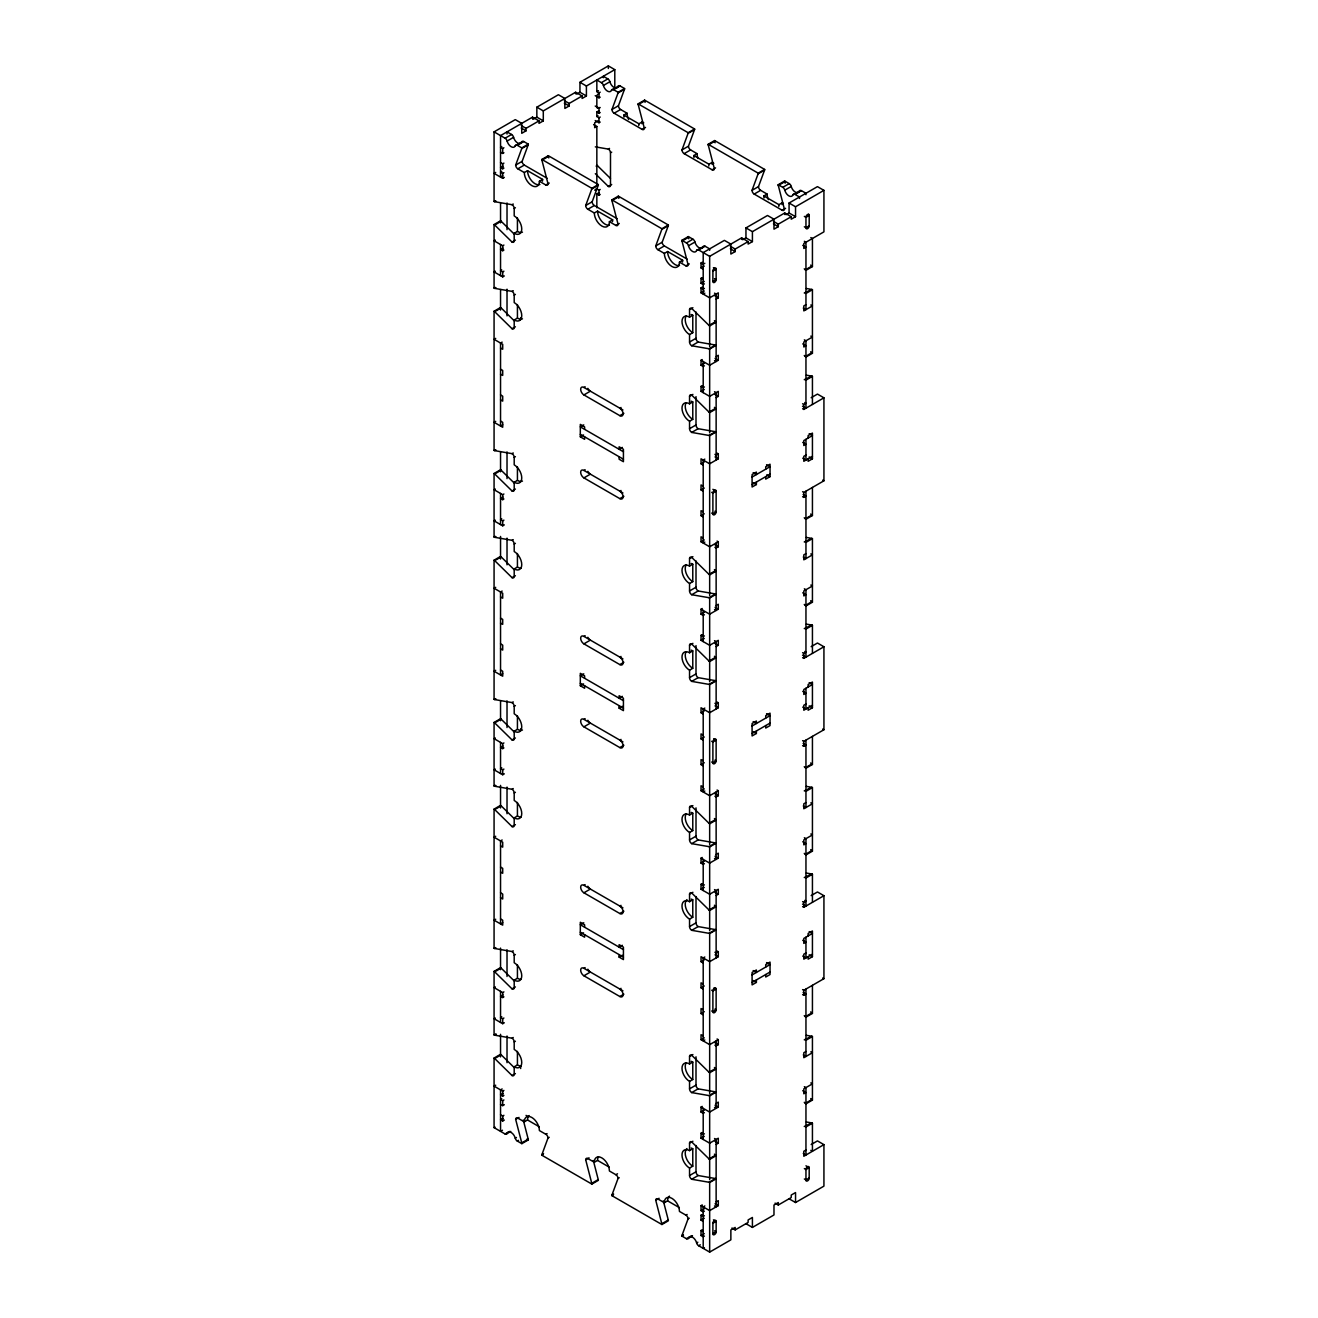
<?xml version="1.0" encoding="UTF-8"?>
<svg xmlns="http://www.w3.org/2000/svg" width="1318" height="1318" viewBox="0 0 1318 1318"><rect width="100%" height="100%" fill="white"/><g stroke="black" fill="none" stroke-linecap="round" stroke-linejoin="round"><path stroke-width="1.5" d="M524.3 172.543L527.529 170.681L542.621 179.396L539.391 181.258A10.676 6.162 60 0 1 531.846 185.624A10.676 6.162 60 0 1 524.3 172.543L517.826 168.819A3.048 1.763 60 0 1 515.668 165.079L521.747 148.555A3.048 1.763 60 0 0 521.829 147.896L528.304 144.156L523.757 141.537A3.048 1.763 60 0 0 521.714 142.014A6.096 3.526 60 0 1 517.661 142.987A6.096 3.526 60 0 1 513.592 137.319A3.048 1.763 60 0 0 511.565 134.485L507.018 131.866L507.018 134.041M515.668 165.079L522.142 161.34L528.205 144.815A3.048 1.763 60 0 0 528.304 144.156M645.523 127.451L642.146 129.395L614.122 113.216A3.048 1.763 60 0 1 611.964 109.493L618.043 92.952A3.048 1.763 60 0 0 618.126 92.293L624.6 88.57L620.053 85.934A3.048 1.763 60 0 0 618.01 86.428A6.096 3.526 60 0 1 613.957 87.4A6.096 3.526 60 0 1 609.888 81.732A3.048 1.763 60 0 0 607.845 78.899L603.314 76.279L603.314 77.729M611.964 109.493L618.439 105.753L624.501 89.229A3.048 1.763 60 0 0 624.6 88.57M594.319 212.989L597.565 211.111L612.656 219.826L609.41 221.688A10.676 6.162 60 0 1 601.865 226.053A10.676 6.162 60 0 1 594.319 212.989L587.861 209.249A3.048 1.763 60 0 1 585.703 205.509L591.766 188.985A3.048 1.763 60 0 0 591.864 188.326L598.323 184.586L548.321 155.722L541.846 159.445A3.048 1.763 60 0 0 541.929 160.219L548.008 183.746A3.048 1.763 60 0 1 545.85 184.998L539.391 181.258M585.703 205.509L592.161 201.786L598.24 185.245A3.048 1.763 60 0 0 598.323 184.586M715.542 167.88L712.181 169.824L684.157 153.646A3.048 1.763 60 0 1 681.999 149.922L688.062 133.382A3.048 1.763 60 0 0 688.161 132.723L694.619 128.999L644.617 100.119L638.143 103.858A3.048 1.763 60 0 0 638.225 104.616L644.304 128.159A3.048 1.763 60 0 1 642.146 129.395M681.999 149.922L688.457 146.183L694.537 129.658A3.048 1.763 60 0 0 694.619 128.999M664.354 253.418L667.583 251.54L682.675 260.256L679.445 262.117A10.676 6.162 60 0 1 671.9 266.483A10.676 6.162 60 0 1 664.354 253.418L657.88 249.679A3.048 1.763 60 0 1 655.738 245.939L661.801 229.414A3.048 1.763 60 0 0 661.9 228.755L668.358 225.016L618.34 196.151L611.881 199.875A3.048 1.763 60 0 0 611.964 200.649L618.043 224.175A3.048 1.763 60 0 1 615.885 225.427L609.41 221.688M655.738 245.939L662.196 242.215L668.275 225.691A3.048 1.763 60 0 0 668.358 225.016M785.577 208.326L782.217 210.27L754.176 194.076A3.048 1.763 60 0 1 752.034 190.352L758.097 173.828A3.048 1.763 60 0 0 758.196 173.169L764.654 169.429L714.636 140.548L708.178 144.288A3.048 1.763 60 0 0 708.26 145.046L714.34 168.589A3.048 1.763 60 0 1 712.181 169.824M752.034 190.352L758.493 186.612L764.572 170.088A3.048 1.763 60 0 0 764.654 169.429M593.314 1160.466L598.24 1179.594A3.048 1.763 60 0 1 598.323 1180.351L591.864 1184.091L541.846 1155.211A3.048 1.763 60 0 1 541.929 1154.552L548.008 1138.027L549.227 1137.319M663.333 1200.896L668.275 1220.023A3.048 1.763 60 0 1 668.358 1220.781L661.9 1224.521L611.881 1195.64A3.048 1.763 60 0 1 611.964 1194.981L618.043 1178.457L619.246 1177.748M731.935 1228.03L735.18 1229.908L735.18 1227.42L730.864 1229.908L730.864 1239.859L709.661 1252.1L698.655 1245.741A3.048 1.763 60 0 1 696.612 1242.907A6.096 3.526 60 0 0 692.543 1237.24A6.096 3.526 60 0 0 688.49 1238.212A3.048 1.763 60 0 1 686.447 1238.706L681.9 1236.07A3.048 1.763 60 0 1 681.999 1235.411L688.062 1218.886L689.281 1218.194M513.246 204.01L512.043 204.702L494.695 201.703A3.048 1.763 60 0 1 494.069 201.44L494.069 131.866L515.272 119.625L521.747 123.365L521.747 133.316L526.047 130.828L526.047 128.34L538.996 120.877L538.996 123.365L543.296 120.877L543.296 110.91L536.838 107.186L536.838 117.137L543.296 120.877M536.838 107.186L558.387 94.731L564.862 98.471L564.862 108.422L569.178 105.934L569.178 103.447L582.111 95.983L582.111 98.471L586.411 95.983L586.411 86.016L614.798 69.64L614.798 87.779M586.411 95.983L579.953 92.244L579.953 82.293L608.339 65.9L614.798 69.64M538.996 120.877L532.521 117.137L500.543 135.606L500.543 177.09L502.702 175.854M543.296 110.91L575.636 92.244L582.111 95.983M533.065 119.312L536.838 117.137M576.724 94.105L579.953 92.244M494.069 131.866L505.091 138.225L511.565 134.485M600.201 92.161L598.998 92.87L596.84 91.617L596.84 80.003L601.387 82.639L607.845 78.899M505.091 138.225A3.048 1.763 60 0 1 507.117 141.059L513.592 137.319M601.387 82.639A3.048 1.763 60 0 1 603.413 85.472L609.888 81.732M501.763 146.512L500.543 147.221L502.702 148.456L503.904 147.764M596.84 91.617L598.454 90.695M507.117 141.059A6.096 3.526 60 0 0 511.186 146.726A6.096 3.526 60 0 0 515.256 145.754L521.714 142.014M603.413 85.472A6.096 3.526 60 0 0 607.483 91.123A6.096 3.526 60 0 0 611.552 90.151L618.01 86.428M500.543 152.196L502.702 153.448L503.904 152.74M595.225 95.67L598.998 97.845L600.201 97.153M515.256 145.754A3.048 1.763 60 0 1 517.282 145.277L523.757 141.537M611.552 90.151A3.048 1.763 60 0 1 613.578 89.673L620.053 85.934M521.747 148.555L528.205 144.815M618.043 92.952L624.501 89.229M500.543 162.575L502.702 163.811L503.904 163.119M595.225 106.05L598.998 108.224L600.201 107.516M502.965 166.15L500.543 167.551L502.702 168.786L503.904 168.094M600.201 117.055L598.998 117.763L596.84 116.511L596.84 111.948L598.866 110.794M495.7 172.427L494.069 173.366L502.702 178.342L504.316 177.403M596.84 111.948L598.998 113.2L600.201 112.491M501.763 171.406L500.543 172.114L502.702 173.366L503.904 172.658M596.84 116.511L598.059 115.819M598.454 120.564L594.682 122.739L594.682 127.714L596.84 126.479L596.84 183.943M517.826 168.819L524.3 165.079L547.069 178.227M614.122 113.216L620.597 109.493L627.055 113.216A10.676 6.162 60 0 0 628.637 119.46M595.225 120.564L598.998 122.739L600.201 122.047M541.929 160.219L548.403 156.48A3.048 1.763 60 0 1 548.321 155.722M638.225 104.616L644.7 100.876A3.048 1.763 60 0 1 644.617 100.119M624.007 117.088A10.676 6.162 60 0 1 623.826 115.094L627.055 113.216M494.069 201.44L495.288 200.748M494.695 201.703L495.897 200.995M638.736 125.589A10.676 6.162 60 0 0 638.917 123.793L642.146 121.931L643.761 122.871M545.85 184.998L549.227 183.054M595.324 146.858L608.339 149.099L609.542 148.407M514.168 234.06L501.153 221.276A3.048 1.763 60 0 0 500.543 220.814L494.069 224.554A3.048 1.763 60 0 1 494.695 225.016L512.043 242.051A3.048 1.763 60 0 0 514.201 240.799L514.201 233.335A10.676 6.162 60 0 0 521.747 228.97A10.676 6.162 60 0 0 514.201 215.905L514.201 208.442L515.404 207.733M595.324 173.679L608.339 186.448A3.048 1.763 60 0 0 610.498 185.195L610.498 152.839L611.7 152.147M596.428 165.458L596.84 165.228A3.048 1.763 60 0 1 597.449 165.689L610.465 178.457M494.695 225.016L501.153 221.276M596.247 166.381L597.449 165.689M495.288 240.074L494.069 240.782L502.702 245.758L503.904 245.066M514.201 233.335L517.43 231.457A10.676 6.162 60 0 0 522.472 232.149M591.766 188.985L598.24 185.245M688.062 133.382L694.537 129.658M594.682 190.171L596.84 188.919M596.296 188.606L598.998 190.171L600.201 189.463M512.043 242.051L515.404 240.107M608.339 186.448L611.7 184.504M502.965 248.097L500.543 249.497L502.702 250.733L503.904 250.041M596.84 207.783L596.84 193.894L598.866 192.725M596.84 193.894L598.998 195.146L600.201 194.438M587.861 209.249L594.319 205.509L617.088 218.656M684.157 153.646L690.616 149.922L697.09 153.646A10.676 6.162 60 0 0 698.046 158.473M611.964 200.649L618.439 196.909A3.048 1.763 60 0 1 618.34 196.151M708.26 145.046L714.735 141.306A3.048 1.763 60 0 1 714.636 140.548M694.026 157.517A10.676 6.162 60 0 1 693.861 155.524L697.09 153.646M495.288 271.195L494.069 271.903L502.702 276.879L504.316 275.94M501.763 269.959L500.543 270.651L502.702 271.903L503.904 271.195M494.069 224.554L494.069 288.115L495.288 287.423M708.771 166.019A10.676 6.162 60 0 0 708.952 164.223L712.181 162.361L713.796 163.3M494.069 288.115A3.048 1.763 60 0 0 494.695 288.378L495.897 287.67M615.885 225.427L619.246 223.483M494.695 288.378L512.043 291.377L513.246 290.685M514.168 320.735L501.153 307.951A3.048 1.763 60 0 0 500.543 307.489L494.069 311.229A3.048 1.763 60 0 1 494.695 311.691L512.043 328.726A3.048 1.763 60 0 0 514.201 327.474L514.201 320.01A10.676 6.162 60 0 0 521.747 315.645A10.676 6.162 60 0 0 514.201 302.58L514.201 295.117L515.404 294.408M494.695 311.691L501.153 307.951M661.801 229.414L668.275 225.691M758.097 173.828L764.572 170.088M514.201 320.01L517.43 318.132A10.676 6.162 60 0 0 522.472 318.824M512.043 328.726L515.404 326.782M495.7 338.38L494.069 339.319L502.702 344.295L502.702 349.27L500.543 348.034M657.88 249.679L664.354 245.939L687.123 259.086M754.176 194.076L760.651 190.352L767.125 194.076A10.676 6.162 60 0 0 768.378 199.611M502.158 342.12L500.543 343.059L500.543 426.027L502.702 424.791M679.445 262.117L685.92 265.857A3.048 1.763 60 0 0 688.062 264.621L681.999 241.079A3.048 1.763 60 0 1 681.9 240.304L688.375 236.581L692.922 239.201A3.048 1.763 60 0 1 694.948 242.034A6.096 3.526 60 0 0 699.018 247.702A6.096 3.526 60 0 0 703.087 246.73A3.048 1.763 60 0 1 705.114 246.252L709.661 248.871L709.661 250.321M782.217 210.27A3.048 1.763 60 0 0 784.358 209.018L778.295 185.476A3.048 1.763 60 0 1 778.197 184.718L784.671 180.978L789.218 183.614A3.048 1.763 60 0 1 791.245 186.448A6.096 3.526 60 0 0 795.314 192.098A6.096 3.526 60 0 0 799.383 191.126A3.048 1.763 60 0 1 801.41 190.649L805.957 193.268L805.957 194.718M681.999 241.079L688.457 237.339A3.048 1.763 60 0 1 688.375 236.581M778.295 185.476L784.754 181.752A3.048 1.763 60 0 1 784.671 180.978M764.061 197.947A10.676 6.162 60 0 1 763.88 195.954L767.125 194.076M681.9 240.304L686.447 242.94L692.922 239.201M778.197 184.718L782.744 187.337L789.218 183.614M686.447 242.94A3.048 1.763 60 0 1 688.49 245.774L694.948 242.034M782.744 187.337A3.048 1.763 60 0 1 784.787 190.171L791.245 186.448M688.49 245.774A6.096 3.526 60 0 0 692.543 251.441A6.096 3.526 60 0 0 696.612 250.469L703.087 246.73M784.787 190.171A6.096 3.526 60 0 0 788.839 195.838A6.096 3.526 60 0 0 792.909 194.866L799.383 191.126M696.612 250.469A3.048 1.763 60 0 1 698.655 249.975L705.114 246.252M792.909 194.866A3.048 1.763 60 0 1 794.952 194.389L801.41 190.649M778.79 206.448A10.676 6.162 60 0 0 778.971 204.669L782.217 202.791L783.419 203.499M745.955 227.915L752.413 231.655L752.413 241.606L745.955 237.866L745.955 227.915L767.521 215.477L773.979 219.2L773.979 229.167L778.295 226.68L778.295 224.175L791.228 216.712L791.228 219.2L795.545 216.712L795.545 206.761L823.931 190.369L823.931 231.853L803.799 243.468L803.799 248.459L805.957 247.207L802.728 245.346M795.545 216.712L789.07 212.972L789.07 203.021L817.457 186.629L823.931 190.369M685.92 265.857L689.281 263.913M698.655 249.975L709.661 256.335L741.639 237.866L748.113 241.606L748.113 244.094L752.413 241.606M752.413 231.655L784.754 212.972L791.228 216.712M703.202 269.202L701.044 267.949L701.044 262.974L702.247 262.282M742.726 239.744L745.955 237.866M786.105 214.686L789.07 212.972M704.817 263.287L703.202 264.226L701.044 262.974M701.044 267.949L704.273 266.088M730.32 246.268L735.18 249.069L748.113 241.606M735.18 249.069L735.18 251.573L730.864 254.061L730.864 244.094L724.389 240.37L703.202 252.595L703.202 294.095L704.817 293.156M712.89 271.063L716.135 269.202L713.433 267.636M809.186 215.477L805.957 217.338L804.342 216.399M704.405 283.848L703.202 284.556L701.044 283.304L701.044 278.329L702.247 277.62M701.044 283.304L704.273 281.442M716.135 299.071L718.294 297.835L718.294 292.843L709.661 297.835L701.044 292.843L701.044 287.868L702.247 287.176M712.89 281.442L716.135 279.564L716.135 268.888A1.746 1.005 -60 0 0 715.756 268.098L715.526 268.015A2.669 1.532 -60 0 0 713.648 269.02L713.269 269.531A1.746 1.005 -60 0 0 712.89 270.767L712.89 281.442A2.29 1.318 -60 0 0 714.521 282.365A2.29 1.318 -60 0 0 716.135 279.564L714.521 278.642M808.461 214.274L808.824 214.373A1.746 1.005 -60 0 1 809.203 215.163L809.186 225.839L805.957 227.717L804.342 226.778M704.405 288.411L703.202 289.12L701.044 287.868M701.044 292.843L704.273 290.981M495.7 421.365L494.069 422.304L502.702 427.279L502.702 422.304L500.543 421.052M691.703 345.761L698.161 342.037L715.509 345.036A3.048 1.763 60 0 1 716.135 345.283L709.661 349.023A3.048 1.763 60 0 0 709.051 348.776L691.703 345.761A3.048 1.763 60 0 1 689.545 342.037L689.545 334.558A10.676 6.162 60 0 1 681.999 321.493A10.676 6.162 60 0 1 689.545 317.144L689.545 309.664L692.906 307.72M689.545 317.144L692.774 315.266L692.774 332.696L689.545 334.558M623.875 413.325L619.839 415.664L583.907 394.922A4.58 2.636 60 0 1 580.678 389.321A4.58 2.636 60 0 1 583.907 387.443L585.11 386.751M583.907 394.922L590.365 391.182A4.58 2.636 60 0 1 587.861 388.349M709.051 325.447L715.509 321.724A3.048 1.763 60 0 0 716.135 322.185L709.661 325.908A3.048 1.763 60 0 1 709.051 325.447L691.703 308.428A3.048 1.763 60 0 0 689.545 309.664M805.347 269.861L811.806 266.121A3.048 1.763 60 0 0 812.432 266.582L805.957 270.322A3.048 1.763 60 0 1 805.347 269.861L804.26 268.79M494.069 311.229L494.069 450.394L495.288 449.685M494.069 450.394A3.048 1.763 60 0 0 494.695 450.641L495.897 449.932M689.545 342.037L696.003 338.298L696.003 312.004M494.695 450.641L512.043 453.639L513.246 452.947M514.168 482.998L501.153 470.229A3.048 1.763 60 0 0 500.543 469.768L494.069 473.491A3.048 1.763 60 0 1 494.695 473.953L512.043 490.988A3.048 1.763 60 0 0 514.201 489.736L514.201 482.273A10.676 6.162 60 0 0 521.747 477.923A10.676 6.162 60 0 0 514.201 464.842L514.201 457.379L515.404 456.671M709.051 348.776L715.509 345.036M804.26 292.991L811.806 289.449A3.048 1.763 60 0 1 812.432 289.696L812.432 353.257L805.957 356.997A3.048 1.763 60 0 1 805.347 356.535L804.26 355.465M812.432 289.696L805.957 293.436A3.048 1.763 60 0 0 805.347 293.173M494.695 473.953L501.153 470.229M583.759 424.874L580.315 426.867L623.43 451.761M704.405 365.794L703.202 366.486L701.044 365.251L701.044 360.275L702.247 359.567M621.042 407.493L619.839 408.185A4.58 2.636 60 0 1 623.068 413.786A4.58 2.636 60 0 1 619.839 415.664M701.044 365.251L704.273 363.389M716.135 356.535L718.294 355.283L718.294 360.275L709.661 365.251L701.044 360.275M805.957 304.672L803.799 305.924L803.799 310.9L812.432 305.924L810.817 304.985M584.615 429.355L584.615 426.867L580.315 424.38L580.315 436.818L583.544 434.956M495.288 489.027L494.069 489.719L502.702 494.695L503.904 494.003M514.201 482.273L517.43 480.411A10.676 6.162 60 0 0 522.472 481.086M512.043 490.988L515.404 489.044M502.965 497.034L500.543 498.435L502.702 499.67L503.904 498.978M716.135 397.608L718.294 396.372L718.294 391.38L709.661 396.372L701.044 391.38L701.044 386.405L702.247 385.713M704.405 386.948L703.202 387.657L701.044 386.405M691.703 432.436L698.161 428.712L715.509 431.711A3.048 1.763 60 0 1 716.135 431.958L709.661 435.698A3.048 1.763 60 0 0 709.051 435.451L691.703 432.436A3.048 1.763 60 0 1 689.545 428.712L689.545 421.233A10.676 6.162 60 0 1 681.999 408.168A10.676 6.162 60 0 1 689.545 403.819L689.545 396.339L692.906 394.395M701.044 391.38L704.273 389.518M689.545 403.819L692.774 401.941L692.774 419.371L689.545 421.233M495.288 520.132L494.069 520.841L502.702 525.816L504.316 524.877M622.343 447.395L619.114 449.273L619.114 446.786L623.43 449.273L623.43 461.712L619.114 459.224L619.114 456.736M623.875 496.309L619.839 498.632L583.907 477.89A4.58 2.636 60 0 1 580.678 472.289A4.58 2.636 60 0 1 583.907 470.427L585.11 469.719M501.763 518.897L500.543 519.589L502.702 520.841L503.904 520.132M583.907 477.89L590.365 474.167A4.58 2.636 60 0 1 587.861 471.333M709.051 412.122L715.509 408.399A3.048 1.763 60 0 0 716.135 408.86L709.661 412.583A3.048 1.763 60 0 1 709.051 412.122L691.703 395.103A3.048 1.763 60 0 0 689.545 396.339M805.347 356.535L811.806 352.796A3.048 1.763 60 0 0 812.432 353.257M494.069 473.491L494.069 537.069L495.288 536.36M494.069 537.069A3.048 1.763 60 0 0 494.695 537.316L495.897 536.607M689.545 428.712L696.003 424.973L696.003 396.652M494.695 537.316L512.043 540.314L513.246 539.622M514.168 569.673L501.153 556.904A3.048 1.763 60 0 0 500.543 556.443L494.069 560.166A3.048 1.763 60 0 1 494.695 560.628L512.043 577.663A3.048 1.763 60 0 0 514.201 576.411L514.201 568.948A10.676 6.162 60 0 0 521.747 564.598A10.676 6.162 60 0 0 514.201 551.517L514.201 544.054L515.404 543.346M709.051 435.451L715.509 431.711M804.26 379.666L811.806 376.124A3.048 1.763 60 0 1 812.432 376.371L812.432 404.461M812.432 376.371L805.957 380.111A3.048 1.763 60 0 0 805.347 379.848M494.695 560.628L501.153 556.904M621.042 490.477L619.839 491.169A4.58 2.636 60 0 1 623.068 496.771A4.58 2.636 60 0 1 619.839 498.632M514.201 568.948L517.43 567.086A10.676 6.162 60 0 0 521.121 568.091M704.817 459.125L703.202 460.048L703.202 543.032L704.817 542.093M811.163 397.723L817.457 394.082L823.931 397.822L823.931 480.806L803.799 492.421L802.596 491.713M717.074 453.128L718.294 453.837L718.294 458.812L709.661 463.788L701.044 458.812L701.044 463.788L704.273 461.926M718.294 453.837L716.135 455.072L714.916 454.38M802.596 403.753L803.799 404.461L805.957 403.209L804.754 402.517M512.043 577.663L515.404 575.719M495.7 587.334L494.069 588.256L502.702 593.232L502.702 598.224L500.543 596.972M802.596 408.728L803.799 409.437L823.931 397.822M502.158 591.057L500.543 591.996L500.543 674.981L502.702 673.729M703.202 486.194L701.044 484.942L701.044 489.934L704.273 488.055M752.067 477.067L770.025 466.687L766.582 464.694M752.067 484.53L770.025 474.167M703.202 511.911L701.044 510.676L701.044 515.651L704.273 513.789M805.957 455.072L803.799 456.325L803.799 461.3L812.432 456.325M756.384 482.042L756.384 484.53L752.084 487.017L752.084 474.562L756.384 472.075L756.384 474.562L753.155 472.701M765.725 469.175L765.725 466.687L770.041 464.2L770.041 476.638L765.725 479.126L765.725 476.638M808.115 438.07L808.115 435.583L812.432 433.078L812.432 458.812L808.115 461.3L808.115 458.812M703.202 538.057L701.044 536.805L701.044 541.797L704.273 539.919M495.7 670.302L494.069 671.241L502.702 676.216L502.702 671.241L500.543 669.989M714.916 547.316L716.135 548.008L718.294 546.772L718.294 541.797L709.661 546.772L701.044 541.797M691.703 594.715L698.161 590.975L715.509 593.973A3.048 1.763 60 0 1 716.135 594.237L709.661 597.96A3.048 1.763 60 0 0 709.051 597.713L691.703 594.715A3.048 1.763 60 0 1 689.545 590.975L689.545 583.512A10.676 6.162 60 0 1 681.999 570.43A10.676 6.162 60 0 1 689.545 566.081L689.545 558.618L692.906 556.674M802.596 496.688L803.799 497.397L805.957 496.145L803.123 494.514M689.545 566.081L692.774 564.219L692.774 581.633L689.545 583.512M623.875 662.262L619.839 664.601L583.907 643.859A4.58 2.636 60 0 1 580.678 638.258A4.58 2.636 60 0 1 583.907 636.38L585.11 635.688M583.907 643.859L590.365 640.12A4.58 2.636 60 0 1 587.861 637.286M709.051 574.401L715.509 570.661A3.048 1.763 60 0 0 716.135 571.122L709.661 574.862A3.048 1.763 60 0 1 709.051 574.401L691.703 557.366A3.048 1.763 60 0 0 689.545 558.618M805.347 518.798L811.806 515.058A3.048 1.763 60 0 0 812.432 515.519L805.957 519.259A3.048 1.763 60 0 1 805.347 518.798L804.26 517.727M494.069 560.166L494.069 699.331L495.288 698.622M494.069 699.331A3.048 1.763 60 0 0 494.695 699.578L495.897 698.886M689.545 590.975L696.003 587.235L696.003 560.941M494.695 699.578L512.043 702.576L513.246 701.884M514.168 731.935L501.153 719.167A3.048 1.763 60 0 0 500.543 718.705L494.069 722.445A3.048 1.763 60 0 1 494.695 722.89L512.043 739.925A3.048 1.763 60 0 0 514.201 738.673L514.201 731.21A10.676 6.162 60 0 0 521.747 726.861A10.676 6.162 60 0 0 514.201 713.779L514.201 706.316L515.404 705.624M709.051 597.713L715.509 593.973M804.26 541.929L811.806 538.387A3.048 1.763 60 0 1 812.432 538.634L812.432 602.194L805.957 605.934A3.048 1.763 60 0 1 805.347 605.473L804.26 604.418M812.432 538.634L805.957 542.373A3.048 1.763 60 0 0 805.347 542.11M494.695 722.89L501.153 719.167M583.759 673.811L580.315 675.804L623.43 700.698M704.405 614.732L703.202 615.44L701.044 614.188L701.044 609.213L702.247 608.504M621.042 656.43L619.839 657.138A4.58 2.636 60 0 1 623.068 662.74A4.58 2.636 60 0 1 619.839 664.601M701.044 614.188L704.273 612.326M716.135 605.473L718.294 604.237L718.294 609.213L709.661 614.188L701.044 609.213M805.957 553.609L803.799 554.862L803.799 559.837L812.432 554.862L810.817 553.922M584.615 678.292L584.615 675.804L580.315 673.317L580.315 685.755L583.544 683.894M495.288 737.965L494.069 738.657L502.702 743.632L503.904 742.94M514.201 731.21L517.43 729.348A10.676 6.162 60 0 0 522.472 730.024M512.043 739.925L515.404 737.981M502.965 745.972L500.543 747.372L502.702 748.624L503.904 747.916M716.135 646.545L718.294 645.309L718.294 640.334L709.661 645.309L701.044 640.334L701.044 635.342L702.247 634.65M704.405 635.902L703.202 636.594L701.044 635.342M691.703 681.39L698.161 677.65L715.509 680.648A3.048 1.763 60 0 1 716.135 680.912L709.661 684.635A3.048 1.763 60 0 0 709.051 684.388L691.703 681.39A3.048 1.763 60 0 1 689.545 677.65L689.545 670.187A10.676 6.162 60 0 1 681.999 657.105A10.676 6.162 60 0 1 689.545 652.756L689.545 645.293L692.906 643.349M701.044 640.334L704.273 638.456M689.545 652.756L692.774 650.894L692.774 668.308L689.545 670.187M495.288 769.086L494.069 769.778L502.702 774.753L504.316 773.831M622.343 696.332L619.114 698.211L619.114 695.723L623.43 698.211L623.43 710.649L619.114 708.161L619.114 705.674M623.875 745.247L619.839 747.586L583.907 726.844A4.58 2.636 60 0 1 580.678 721.243A4.58 2.636 60 0 1 583.907 719.364L585.11 718.672M501.763 767.834L500.543 768.542L502.702 769.778L503.904 769.086M583.907 726.844L590.365 723.104A4.58 2.636 60 0 1 587.861 720.271M619.114 708.161L622.343 706.3M709.051 661.076L715.509 657.336A3.048 1.763 60 0 0 716.135 657.797L709.661 661.537A3.048 1.763 60 0 1 709.051 661.076L691.703 644.041A3.048 1.763 60 0 0 689.545 645.293M805.347 605.473L811.806 601.733A3.048 1.763 60 0 0 812.432 602.194M494.069 722.445L494.069 786.006L495.288 785.297M494.069 786.006A3.048 1.763 60 0 0 494.695 786.253L495.897 785.561M689.545 677.65L696.003 673.91L696.003 645.606M494.695 786.253L512.043 789.268L513.246 788.559M514.168 818.61L501.153 805.842A3.048 1.763 60 0 0 500.543 805.38L494.069 809.12A3.048 1.763 60 0 1 494.695 809.565L512.043 826.6A3.048 1.763 60 0 0 514.201 825.348L514.201 817.885A10.676 6.162 60 0 0 521.747 813.535A10.676 6.162 60 0 0 514.201 800.454L514.201 792.991L515.404 792.299M709.051 684.388L715.509 680.648M804.26 628.604L811.806 625.061A3.048 1.763 60 0 1 812.432 625.309L812.432 653.399M812.432 625.309L805.957 629.048A3.048 1.763 60 0 0 805.347 628.785M494.695 809.565L501.153 805.842M621.042 739.414L619.839 740.106A4.58 2.636 60 0 1 623.068 745.708A4.58 2.636 60 0 1 619.839 747.586M514.201 817.885L517.43 816.023A10.676 6.162 60 0 0 521.121 817.045M704.817 708.063L703.202 709.002L703.202 791.97L704.817 791.047M811.163 646.66L817.457 643.019L823.931 646.759L823.931 729.744L803.799 741.359L802.596 740.65M716.663 701.835L718.294 702.774L718.294 707.75L709.661 712.725L701.044 707.75L701.044 712.725L704.273 710.863M718.294 702.774L716.135 704.01L714.916 703.318M802.596 652.69L803.799 653.399L805.957 652.146L804.754 651.454M512.043 826.6L515.404 824.656M495.7 836.271L494.069 837.194L502.702 842.186L502.702 847.161L500.543 845.909M802.596 657.682L803.799 658.374L823.931 646.759M502.158 839.994L500.543 840.933L500.543 923.918L502.702 922.666M703.202 735.131L701.044 733.895L701.044 738.871L704.273 736.993M752.067 726.004L770.025 715.641L766.582 713.648M752.067 733.467L770.025 723.104M703.202 760.865L701.044 759.613L701.044 764.588L704.273 762.727M805.957 704.01L803.799 705.262L803.799 710.237L812.432 705.262M756.384 730.979L756.384 733.467L752.084 735.955L752.084 723.5L756.384 721.012L756.384 723.5L753.155 721.638M808.115 687.007L808.115 684.52L812.432 682.032L812.432 707.75L808.115 710.237L808.115 707.75M703.202 786.994L701.044 785.759L701.044 790.734L704.273 788.856M495.7 919.239L494.069 920.178L502.702 925.154L502.702 920.178L500.543 918.943M691.703 843.652L698.161 839.912L715.509 842.927A3.048 1.763 60 0 1 716.135 843.174L709.661 846.914A3.048 1.763 60 0 0 709.051 846.65L691.703 843.652A3.048 1.763 60 0 1 689.545 839.912L689.545 832.449A10.676 6.162 60 0 1 681.999 819.384A10.676 6.162 60 0 1 689.545 815.018L689.545 807.555L692.906 805.611M714.916 796.253L716.135 796.945L718.294 795.71L718.294 790.734L709.661 795.71L701.044 790.734M802.596 745.642L803.799 746.334L805.957 745.098L803.123 743.451M689.545 815.018L692.774 813.157L692.774 830.587L689.545 832.449M623.875 911.199L619.839 913.539L583.907 892.797A4.58 2.636 60 0 1 580.678 887.195A4.58 2.636 60 0 1 583.907 885.334L585.11 884.625M583.907 892.797L590.365 889.057A4.58 2.636 60 0 1 587.861 886.24M709.051 823.338L715.509 819.598A3.048 1.763 60 0 0 716.135 820.06L709.661 823.799A3.048 1.763 60 0 1 709.051 823.338L691.703 806.303A3.048 1.763 60 0 0 689.545 807.555M805.347 767.735L811.806 764.012A3.048 1.763 60 0 0 812.432 764.473L805.957 768.196A3.048 1.763 60 0 1 805.347 767.735L804.26 766.681M494.069 809.12L494.069 948.268L495.288 947.576M494.069 948.268A3.048 1.763 60 0 0 494.695 948.515L495.897 947.823M689.545 839.912L696.003 836.189L696.003 807.868M494.695 948.515L512.043 951.53L513.246 950.822M514.168 980.872L501.153 968.104A3.048 1.763 60 0 0 500.543 967.643L494.069 971.382A3.048 1.763 60 0 1 494.695 971.844L512.043 988.862A3.048 1.763 60 0 0 514.201 987.627L514.201 980.147A10.676 6.162 60 0 0 521.747 975.798A10.676 6.162 60 0 0 514.201 962.733L514.201 955.253L515.404 954.561M709.051 846.65L715.509 842.927M804.26 790.866L811.806 787.324A3.048 1.763 60 0 1 812.432 787.571L812.432 851.148L805.957 854.871A3.048 1.763 60 0 1 805.347 854.41L804.26 853.356M812.432 787.571L805.957 791.311A3.048 1.763 60 0 0 805.347 791.064M494.695 971.844L501.153 968.104M583.759 922.748L580.315 924.742L623.43 949.635M704.405 863.669L703.202 864.377L701.044 863.125L701.044 858.15L702.247 857.458M621.042 905.367L619.839 906.076A4.58 2.636 60 0 1 623.068 911.677A4.58 2.636 60 0 1 619.839 913.539M701.044 863.125L704.273 861.264M716.135 854.41L718.294 853.174L718.294 858.15L709.661 863.125L701.044 858.15M805.957 802.563L803.799 803.799L803.799 808.774L812.432 803.799L810.817 802.86M584.615 927.229L584.615 924.742L580.315 922.254L580.315 934.709L583.544 932.831M495.288 986.902L494.069 987.61L502.702 992.586L503.904 991.877M514.201 980.147L517.43 978.285A10.676 6.162 60 0 0 521.121 979.307M512.043 988.862L515.404 986.918M502.965 994.909L500.543 996.309L502.702 997.561L503.904 996.853M716.135 895.499L718.294 894.247L718.294 889.271L709.661 894.247L701.044 889.271L701.044 884.296L702.247 883.587M704.405 884.839L703.202 885.531L701.044 884.296M691.703 930.327L698.161 926.587L715.509 929.602A3.048 1.763 60 0 1 716.135 929.849L709.661 933.589A3.048 1.763 60 0 0 709.051 933.325L691.703 930.327A3.048 1.763 60 0 1 689.545 926.587L689.545 919.124A10.676 6.162 60 0 1 681.999 906.059A10.676 6.162 60 0 1 689.545 901.693L689.545 894.23L692.906 892.286M701.044 889.271L704.273 887.409M689.545 901.693L692.774 899.832L692.774 917.262L689.545 919.124M495.288 1018.023L494.069 1018.715L502.702 1023.691L504.316 1022.768M622.343 945.286L619.114 947.148L619.114 944.66L623.43 947.148L623.43 959.603L619.114 957.099L619.114 954.611M623.875 994.184L619.839 996.523L583.907 975.781A4.58 2.636 60 0 1 580.678 970.18A4.58 2.636 60 0 1 583.907 968.302L585.11 967.61M501.763 1016.771L500.543 1017.48L502.702 1018.715L503.904 1018.023M583.907 975.781L590.365 972.041A4.58 2.636 60 0 1 587.861 969.208M619.114 957.099L622.343 955.237M709.051 910.013L715.509 906.273A3.048 1.763 60 0 0 716.135 906.735L709.661 910.474A3.048 1.763 60 0 1 709.051 910.013L691.703 892.978A3.048 1.763 60 0 0 689.545 894.23M805.347 854.41L811.806 850.687A3.048 1.763 60 0 0 812.432 851.148M494.069 971.382L494.069 1034.943L495.7 1034.004M494.069 1034.943A3.048 1.763 60 0 0 494.695 1035.19L496.309 1034.268M689.545 926.587L696.003 922.864L696.003 896.57M494.695 1035.19L512.043 1038.205L513.246 1037.497M514.168 1067.547L501.153 1054.779A3.048 1.763 60 0 0 500.543 1054.318L494.069 1058.057A3.048 1.763 60 0 1 494.695 1058.519L512.043 1075.537A3.048 1.763 60 0 0 514.201 1074.302L514.201 1066.822A10.676 6.162 60 0 0 521.747 1062.473A10.676 6.162 60 0 0 514.201 1049.408L514.201 1041.928L515.404 1041.236M709.051 933.325L715.509 929.602M804.26 877.541L811.806 873.999A3.048 1.763 60 0 1 812.432 874.246L812.432 902.336M812.432 874.246L805.957 877.986A3.048 1.763 60 0 0 805.347 877.739M494.695 1058.519L501.153 1054.779M621.042 988.352L619.839 989.06A4.58 2.636 60 0 1 623.068 994.662A4.58 2.636 60 0 1 619.839 996.523M514.201 1066.822L517.43 1064.96A10.676 6.162 60 0 0 521.121 1065.982M704.817 957L703.202 957.939L703.202 1040.923L704.817 1039.984M811.163 895.597L817.457 891.973L823.931 895.696L823.931 978.681L803.799 990.296L802.596 989.604M717.074 951.019L718.294 951.711L718.294 956.687L709.661 961.662L701.044 956.687L701.044 961.662L704.273 959.801M718.294 951.711L716.135 952.963L714.916 952.255M802.596 901.644L803.799 902.336L805.957 901.1L804.754 900.392M512.043 1075.537L515.404 1073.593M495.7 1085.208L494.069 1086.147L502.702 1091.123L503.904 1090.414M802.596 906.619L803.799 907.311L823.931 895.696M502.158 1088.948L500.543 1089.871L500.543 1131.371L502.488 1130.251M502.965 1093.446L500.543 1094.846L502.702 1096.098L503.904 1095.406M501.763 1098.718L500.543 1099.426L502.702 1100.662L503.904 1099.97M703.202 984.068L701.044 982.833L701.044 987.808L704.273 985.946M500.543 1104.402L502.702 1105.637L504.316 1104.715M500.543 1114.764L502.702 1116.016L503.904 1115.308M502.965 1118.356L500.543 1119.756L502.702 1120.992L504.316 1120.053M752.067 974.941L770.025 964.578L766.582 962.585M494.069 1058.057L494.069 1127.631L495.024 1127.088M752.067 982.421L770.025 972.041M523.279 1120.036L528.205 1139.164A3.048 1.763 60 0 1 528.304 1139.922L521.829 1143.662A3.048 1.763 60 0 0 521.747 1142.887L515.668 1119.361L519.045 1117.417M703.202 1009.802L701.044 1008.55L701.044 1013.526L704.273 1011.664M805.957 952.963L803.799 954.199L803.799 959.175L812.432 954.199M756.384 979.917L756.384 982.404L752.084 984.892L752.084 972.453L756.384 969.966L756.384 972.453L753.155 970.575M515.668 1119.361A3.048 1.763 60 0 1 517.826 1118.109L524.3 1121.849L527.529 1119.97A10.676 6.162 60 0 1 529.095 1115.555M494.069 1127.631L505.091 1133.991L509.539 1131.421M808.115 935.945L808.115 933.457L812.432 930.969L812.432 956.687L808.115 959.175L808.115 956.687M505.091 1133.991A3.048 1.763 60 0 0 507.117 1133.496L510.758 1131.404M507.117 1133.496A6.096 3.526 60 0 1 511.186 1132.524A6.096 3.526 60 0 1 515.256 1138.192L516.458 1137.5M515.256 1138.192A3.048 1.763 60 0 0 517.282 1141.026L518.501 1140.334M521.747 1142.887L528.205 1139.164M703.202 1035.932L701.044 1034.696L701.044 1039.671L704.273 1037.81M524.3 1121.849A10.676 6.162 60 0 1 531.846 1117.483A10.676 6.162 60 0 1 539.391 1130.564L545.85 1134.287L547.069 1133.595M691.703 1092.589L698.161 1088.849L715.509 1091.864A3.048 1.763 60 0 1 716.135 1092.111L709.661 1095.851A3.048 1.763 60 0 0 709.051 1095.587L691.703 1092.589A3.048 1.763 60 0 1 689.545 1088.849L689.545 1081.386A10.676 6.162 60 0 1 681.999 1068.321A10.676 6.162 60 0 1 689.545 1063.955L689.545 1056.492L692.906 1054.548M714.916 1045.19L716.135 1045.899L718.294 1044.647L718.294 1039.671L709.661 1044.647L701.044 1039.671M802.596 994.579L803.799 995.271L805.957 994.036L803.123 992.405M689.545 1063.955L692.774 1062.094L692.774 1079.524L689.545 1081.386M541.929 1154.552L543.56 1153.612M541.846 1155.211L543.065 1154.519M709.051 1072.275L715.509 1068.536A3.048 1.763 60 0 0 716.135 1068.997L709.661 1072.737A3.048 1.763 60 0 1 709.051 1072.275L691.703 1055.257A3.048 1.763 60 0 0 689.545 1056.492M805.347 1016.689L811.806 1012.949A3.048 1.763 60 0 0 812.432 1013.41L805.957 1017.134A3.048 1.763 60 0 1 805.347 1016.689L804.26 1015.618M689.545 1088.849L696.003 1085.126L696.003 1056.805M591.864 1184.091A3.048 1.763 60 0 0 591.766 1183.317L585.703 1159.791L589.064 1157.847M709.051 1095.587L715.509 1091.864M804.26 1039.803L811.806 1036.261A3.048 1.763 60 0 1 812.432 1036.525L812.432 1100.085L805.957 1103.809A3.048 1.763 60 0 1 805.347 1103.364L804.26 1102.293M585.703 1159.791A3.048 1.763 60 0 1 587.861 1158.538L594.319 1162.278L597.565 1160.4A10.676 6.162 60 0 1 598.52 1156.693M812.432 1036.525L805.957 1040.248A3.048 1.763 60 0 0 805.347 1040.001M704.405 1112.623L703.202 1113.315L701.044 1112.079L701.044 1107.087L702.247 1106.395M701.044 1112.079L704.273 1110.201M716.135 1103.364L718.294 1102.112L718.294 1107.087L709.661 1112.079L701.044 1107.087M805.957 1051.5L803.799 1052.736L803.799 1057.711L812.432 1052.736L810.817 1051.813M591.766 1183.317L598.24 1179.594M594.319 1162.278A10.676 6.162 60 0 1 601.865 1157.912A10.676 6.162 60 0 1 609.41 1170.994L615.885 1174.717L617.499 1173.794M716.135 1144.436L718.294 1143.184L718.294 1138.208L709.661 1143.184L701.044 1138.208L701.044 1133.233L702.247 1132.524M704.405 1133.777L703.202 1134.468L701.044 1133.233M691.703 1179.264L698.161 1175.524L715.509 1178.539A3.048 1.763 60 0 1 716.135 1178.786L709.661 1182.526A3.048 1.763 60 0 0 709.051 1182.262L691.703 1179.264A3.048 1.763 60 0 1 689.545 1175.524L689.545 1168.061A10.676 6.162 60 0 1 681.999 1154.996A10.676 6.162 60 0 1 689.545 1150.63L689.545 1143.167L692.906 1141.223M701.044 1138.208L704.273 1136.347M611.964 1194.981L613.578 1194.042M689.545 1150.63L692.774 1148.769L692.774 1166.199L689.545 1168.061M611.881 1195.64L613.496 1194.718M709.051 1158.95L715.509 1155.211A3.048 1.763 60 0 0 716.135 1155.672L709.661 1159.412A3.048 1.763 60 0 1 709.051 1158.95L691.703 1141.932A3.048 1.763 60 0 0 689.545 1143.167M805.347 1103.364L811.806 1099.624A3.048 1.763 60 0 0 812.432 1100.085M689.545 1175.524L696.003 1171.801L696.003 1145.507M661.9 1224.521A3.048 1.763 60 0 0 661.801 1223.763L655.738 1200.22L659.099 1198.276M655.738 1200.22A3.048 1.763 60 0 1 657.88 1198.968L664.354 1202.708L667.583 1200.846A10.676 6.162 60 0 1 669.511 1196.134M709.051 1182.262L715.509 1178.539M804.26 1126.495L811.806 1122.936A3.048 1.763 60 0 1 812.432 1123.2L812.432 1151.273L810.817 1150.35M812.432 1123.2L805.957 1126.923A3.048 1.763 60 0 0 805.347 1126.676M661.801 1223.763L668.275 1220.023M704.405 1211.16L703.202 1211.852L701.044 1210.616L701.044 1205.624L702.247 1204.932M664.354 1202.708A10.676 6.162 60 0 1 671.9 1198.342A10.676 6.162 60 0 1 679.445 1211.423L685.92 1215.147L687.123 1214.455M704.817 1205.937L703.202 1206.876L703.202 1248.36L704.405 1247.668M811.163 1144.535L817.457 1140.91L823.931 1144.634L823.931 1186.134L795.545 1202.527L789.07 1198.787M701.044 1210.616L704.273 1208.738M716.135 1201.901L718.294 1200.649L718.294 1205.624L709.661 1210.616L701.044 1205.624M805.957 1150.037L803.799 1151.273L803.799 1156.265L823.931 1144.634M703.202 1221.391L701.044 1220.155L701.044 1215.18L702.247 1214.471M704.405 1215.723L703.202 1216.415L701.044 1215.18M701.044 1220.155L704.273 1218.293M681.999 1235.411L683.202 1234.719M681.9 1236.07L683.531 1235.147M686.447 1238.706L691.703 1235.658M712.89 1223.269L716.135 1221.391A2.29 1.318 -60 0 0 714.521 1220.468A2.29 1.318 -60 0 0 712.89 1223.269L712.89 1233.945A1.746 1.005 -60 0 0 713.269 1234.735L713.631 1234.834A2.669 1.532 -60 0 0 715.526 1233.648L715.756 1233.302A1.746 1.005 -60 0 0 716.135 1232.066L716.135 1221.391L713.433 1219.842M704.405 1236.053L703.202 1236.745L701.044 1235.51L701.044 1230.518L702.247 1229.826M688.49 1238.212L692.527 1235.872M701.044 1235.51L704.273 1233.632M696.612 1242.907L697.832 1242.215M712.89 1233.632L716.135 1231.77L714.521 1230.831M809.186 1178.045L805.957 1179.907L804.342 1178.967M698.655 1245.741L700.27 1244.802M735.18 1229.908L748.113 1222.429L748.113 1219.941L752.413 1217.453L752.413 1227.42L745.955 1223.681M775.066 1203.136L778.295 1205.014L791.228 1197.535L791.228 1195.047L795.545 1192.559L795.545 1202.527M752.413 1227.42L773.979 1214.965L773.979 1205.014L778.295 1202.527L778.295 1205.014M806.385 288.51L811.806 289.449M806.385 375.185L811.806 376.124M806.385 537.447L811.806 538.387M806.385 624.122L811.806 625.061M806.385 786.385L811.806 787.324M806.385 873.06L811.806 873.999M806.385 1035.322L811.806 1036.261M806.385 1121.997L811.806 1122.936M613.578 89.673L618.126 92.293M638.143 103.858L688.161 132.723M708.178 144.288L758.196 173.169M794.952 194.389L799.499 197.008L799.499 198.458M579.953 82.293L586.411 86.016M789.07 203.021L795.545 206.761M623.826 115.094L638.917 123.793M693.861 155.524L708.952 164.223M763.88 195.954L778.971 204.669M810.817 237.569L812.432 238.492L812.432 266.582M564.318 100.646L569.178 103.447M773.435 221.375L778.295 224.175M804.342 241.293L805.957 242.232L805.957 309.648L803.272 308.099M564.318 103.133L569.178 105.934M773.435 223.879L778.295 226.68M593.611 124.6L596.84 126.479M521.203 125.54L526.047 128.34M521.203 128.027L526.047 130.828M730.32 248.773L735.18 251.573M517.282 145.277L521.829 147.896M541.846 159.445L591.864 188.326M611.881 199.875L661.9 228.755M810.817 336.106L812.432 337.029L803.799 342.021L803.799 346.996L805.957 345.744L802.728 343.883M701.044 278.329L703.202 279.564M804.342 339.83L805.957 340.769L805.957 408.185L802.514 406.208M714.521 293.156L716.135 294.095L716.135 361.511L714.521 360.588M715.048 295.957L718.294 297.835M715.048 358.397L718.294 360.275M809.186 433.704L812.432 435.583L803.799 440.558L803.799 445.533L805.957 444.281L802.728 442.42M714.521 391.693L716.135 392.632L716.135 460.048M715.048 394.494L718.294 396.372M809.186 456.951L812.432 458.812M802.728 458.186L805.957 460.048L805.957 439.306M822.712 480.098L823.931 480.806M766.812 474.777L770.041 476.638M715.048 456.934L718.294 458.812M753.155 482.652L756.384 484.53M583.907 387.443L622.936 409.98M701.044 463.788L703.202 465.04M712.89 489.308L716.135 491.169L716.135 511.911A2.29 1.318 -60 0 1 714.521 514.712A2.29 1.318 -60 0 1 712.89 513.789L711.687 513.081M500.543 369.188L502.702 370.44L502.702 375.416L500.543 374.164M711.687 492.339L712.89 493.031L716.135 491.169A2.29 1.318 -60 0 0 714.521 490.23A2.29 1.318 -60 0 0 712.89 493.031L712.89 513.789L716.135 511.911L714.916 511.219M701.044 489.934L703.202 491.169M803.272 557.036L805.957 558.601L805.957 491.169M580.315 434.33L623.43 459.224M580.315 436.818L584.615 439.306L584.615 436.818M500.543 394.922L502.702 396.158L502.702 401.133L500.543 399.898M701.044 515.651L703.202 516.903M810.817 585.044L812.432 585.983L803.799 590.958L803.799 595.934L805.957 594.682L802.728 592.82M804.342 588.784L805.957 589.706L805.957 657.138L802.514 655.145M717.074 541.088L718.294 541.797M715.048 544.894L718.294 546.772M583.907 470.427L622.936 492.965M715.048 607.351L718.294 609.213M714.521 609.526L716.135 610.448L716.135 543.032M809.186 682.642L812.432 684.52L803.799 689.495L803.799 694.471L805.957 693.235L802.728 691.357M714.521 640.647L716.135 641.569L716.135 709.002M715.048 643.448L718.294 645.309M809.186 705.888L812.432 707.75M802.728 707.123L805.957 709.002L805.957 688.243M822.712 729.035L823.931 729.744M715.048 705.888L718.294 707.75M753.155 731.605L756.384 733.467M583.907 636.38L622.936 658.918M701.044 712.725L703.202 713.977M713.713 738.706L716.135 740.106L716.135 760.865A2.29 1.318 -60 0 1 714.521 763.666A2.29 1.318 -60 0 1 712.89 762.727L711.687 762.018M500.543 618.126L502.702 619.378L502.702 624.353L500.543 623.117M711.687 741.276L712.89 741.985L716.135 740.106A2.29 1.318 -60 0 0 714.521 739.184A2.29 1.318 -60 0 0 712.89 741.985L712.89 762.727L716.135 760.865L714.916 760.156M701.044 738.871L703.202 740.106M803.272 805.973L805.957 807.539L805.957 740.106M580.315 683.268L623.43 708.161M580.315 685.755L584.615 688.243L584.615 685.755M500.543 643.859L502.702 645.095L502.702 650.087L500.543 648.835M701.044 764.588L703.202 765.84M810.817 833.981L812.432 834.92L803.799 839.895L803.799 844.871L805.957 843.635L802.728 841.757M804.342 837.721L805.957 838.66L805.957 906.076L802.514 904.082M717.074 790.026L718.294 790.734M715.048 793.848L718.294 795.71M583.907 719.364L622.936 741.902M715.048 856.288L718.294 858.15M714.521 858.463L716.135 859.402L716.135 791.97M809.186 931.595L812.432 933.457L803.799 938.432L803.799 943.408L805.957 942.172L802.728 940.311M714.521 889.584L716.135 890.507L716.135 957.939M715.048 892.385L718.294 894.247M809.186 954.825L812.432 956.687M802.728 956.061L805.957 957.939L805.957 937.197M822.712 977.989L823.931 978.681M715.048 954.825L718.294 956.687M753.155 980.543L756.384 982.404M583.907 885.334L622.936 907.855M701.044 961.662L703.202 962.914M714.109 987.89L716.135 989.06L716.135 1009.802A2.29 1.318 -60 0 1 714.521 1012.603A2.29 1.318 -60 0 1 712.89 1011.664L711.687 1010.972M500.543 867.079L502.702 868.315L502.702 873.29L500.543 872.055M711.687 990.213L712.89 990.922L716.135 989.06A2.29 1.318 -60 0 0 714.521 988.121A2.29 1.318 -60 0 0 712.89 990.922L712.89 1011.664L716.135 1009.802L714.916 1009.094M701.044 987.808L703.202 989.06M803.272 1054.927L805.957 1056.476L805.957 989.06M580.315 932.205L623.43 957.099M580.315 934.709L584.615 937.197L584.615 934.709M500.543 892.797L502.702 894.049L502.702 899.024L500.543 897.772M701.044 1013.526L703.202 1014.778M810.817 1082.918L812.432 1083.857L803.799 1088.833L803.799 1093.808L805.957 1092.573L802.728 1090.711M804.342 1086.658L805.957 1087.597L805.957 1155.013L803.272 1153.464M717.074 1038.963L718.294 1039.671M715.048 1042.785L718.294 1044.647M583.907 968.302L622.936 990.839M715.048 1105.225L718.294 1107.087M714.521 1107.4L716.135 1108.339L716.135 1040.923M805.957 1165.804L809.186 1167.666L809.186 1178.341A1.746 1.005 -60 0 1 808.824 1179.561L808.593 1179.923A2.669 1.532 -60 0 1 806.567 1181.093L806.336 1181.01A1.746 1.005 -60 0 1 805.957 1180.22L805.957 1169.527A2.29 1.318 -60 0 1 807.572 1166.743A2.29 1.318 -60 0 1 809.186 1167.666L805.957 1169.527L804.342 1168.605M714.521 1138.521L716.135 1139.46L716.135 1206.876L714.521 1205.937M715.048 1141.322L718.294 1143.184M715.048 1203.762L718.294 1205.624M526.047 1115.39L527.793 1116.395M527.529 1119.97L539.26 1126.758M597.565 1160.4L609.295 1167.188M667.583 1200.846L679.33 1207.618M701.044 1230.518L703.202 1231.77M526.887 1139.098L528.304 1139.922M517.282 1141.026L521.829 1143.662M810.718 265.066L811.806 266.121M810.718 351.741L811.806 352.796M714.422 320.653L715.509 321.724M714.422 407.328L715.509 408.399M810.718 514.004L811.806 515.058M810.718 600.678L811.806 601.733M714.422 569.59L715.509 570.661M714.422 656.265L715.509 657.336M810.718 762.941L811.806 764.012M810.718 849.616L811.806 850.687M714.422 818.544L715.509 819.598M714.422 905.219L715.509 906.273M810.718 1011.878L811.806 1012.949M810.718 1098.553L811.806 1099.624M714.422 1067.481L715.509 1068.536M714.422 1154.156L715.509 1155.211M784.754 181.752L785.133 183.218M714.735 141.306L715.114 142.789M688.457 237.339L688.836 238.805M644.7 100.876L645.079 102.359M618.439 196.909L618.817 198.375M548.403 156.48L548.782 157.946M812.432 487.446L812.432 515.519M812.432 736.383L812.432 764.473M812.432 985.32L812.432 1013.41M803.799 404.461L803.799 409.437M803.799 492.421L803.799 497.397M803.799 653.399L803.799 658.374M803.799 741.359L803.799 746.334M803.799 902.336L803.799 907.311M803.799 990.296L803.799 995.271M784.754 212.972L784.754 214.537M765.725 718.112L765.725 715.625L770.041 713.137L770.041 725.575L765.725 728.063L765.725 725.575M765.725 967.05L765.725 964.562L770.041 962.074L770.041 974.529L765.725 977.017L765.725 974.529M741.639 237.866L741.639 239.431M709.661 256.335L709.661 346.65M709.661 349.023L709.661 432.864M709.661 435.698L709.661 595.588M709.661 597.96L709.661 681.818M709.661 684.635L709.661 844.525M709.661 846.914L709.661 930.755M709.661 933.589L709.661 1093.462M709.661 1095.851L709.661 1179.692M709.661 1182.526L709.661 1252.1M703.202 361.511L703.202 392.632M703.202 610.448L703.202 641.569M703.202 859.402L703.202 890.507M703.202 1108.339L703.202 1139.46M608.339 65.9L608.339 68.487M598.998 92.87L598.998 97.845M598.998 108.224L598.998 113.2M598.998 117.763L598.998 122.739M598.998 190.171L598.998 195.146M575.636 92.244L575.636 93.809M532.521 117.137L532.521 118.702M520.659 317.671L520.659 319.697M520.659 728.887L520.659 730.897M520.659 1066.526L520.659 1068.536M517.43 217.915L517.43 231.457M517.43 304.59L517.43 318.132M517.43 466.852L517.43 480.411M517.43 553.527L517.43 567.086M517.43 715.789L517.43 729.348M517.43 802.464L517.43 816.023M517.43 964.727L517.43 978.285M517.43 1051.402L517.43 1064.96M507.018 202.972L507.018 229.645M507.018 289.186L507.018 315.875M507.018 451.909L507.018 478.582M507.018 538.123L507.018 564.812M507.018 700.846L507.018 727.52M507.018 787.077L507.018 813.75M507.018 949.784L507.018 976.473M507.018 1036.014L507.018 1062.687M502.702 148.456L502.702 153.448M502.702 163.811L502.702 168.786M502.702 173.366L502.702 178.342M502.702 245.758L502.702 250.733M502.702 271.903L502.702 276.879M502.702 494.695L502.702 499.67M502.702 520.841L502.702 525.816M502.702 743.632L502.702 748.624M502.702 769.778L502.702 774.753M502.702 992.586L502.702 997.561M502.702 1018.715L502.702 1023.691M502.702 1091.123L502.702 1096.098M502.702 1100.662L502.702 1105.637M502.702 1116.016L502.702 1120.992M500.543 203.334L500.543 222.857M500.543 244.522L500.543 275.627M500.543 289.565L500.543 310.076M500.543 452.272L500.543 471.795M500.543 493.459L500.543 524.58M500.543 536.442L500.543 559.03M500.543 701.209L500.543 720.732M500.543 742.396L500.543 773.518M500.543 785.396L500.543 807.967M500.543 948.103L500.543 969.669M500.543 991.334L500.543 1022.455M500.543 1034.333L500.543 1056.904M690.616 149.922A3.048 1.763 60 0 1 688.457 146.183M642.146 121.931A10.676 6.162 60 0 1 641.965 123.727M620.597 109.493A3.048 1.763 60 0 1 618.439 105.753M599.047 107.433A2.29 1.318 -60 0 1 596.84 106.972L596.84 96.296A1.746 1.005 -60 0 1 597.219 95.077L597.581 94.55A2.669 1.532 -60 0 1 599.047 93.578M809.186 225.839A2.29 1.318 -60 0 1 807.572 228.64A2.29 1.318 -60 0 1 805.957 227.717L805.957 217.025A1.746 1.005 -60 0 1 806.336 215.806L806.567 215.444A2.669 1.532 -60 0 1 808.445 214.29M782.217 202.791A10.676 6.162 60 0 1 782.035 204.587M760.651 190.352A3.048 1.763 60 0 1 758.493 186.612M712.181 162.361A10.676 6.162 60 0 1 712 164.157M608.339 149.099A3.048 1.763 60 0 1 610.498 152.839M545.85 1134.287A3.048 1.763 60 0 1 548.008 1138.027M685.92 1215.147A3.048 1.763 60 0 1 688.062 1218.886M615.885 1174.717A3.048 1.763 60 0 1 618.043 1178.457M698.161 1175.524A3.048 1.763 60 0 1 696.003 1171.801M698.161 1088.849A3.048 1.763 60 0 1 696.003 1085.126M512.043 951.53A3.048 1.763 60 0 1 514.201 955.253M512.043 1038.205A3.048 1.763 60 0 1 514.201 1041.928M692.774 1079.524A10.676 6.162 60 0 1 686.068 1062.951M691.143 1061.352A10.676 6.162 60 0 1 692.774 1062.094M692.774 1166.199A10.676 6.162 60 0 1 685.937 1157.237A10.676 6.162 60 0 1 686.975 1148.555M691.143 1148.027A10.676 6.162 60 0 1 692.774 1148.769M698.161 926.587A3.048 1.763 60 0 1 696.003 922.864M698.161 839.912A3.048 1.763 60 0 1 696.003 836.189M512.043 702.576A3.048 1.763 60 0 1 514.201 706.316M512.043 789.268A3.048 1.763 60 0 1 514.201 792.991M692.774 830.587A10.676 6.162 60 0 1 686.068 814.013M691.143 812.415A10.676 6.162 60 0 1 692.774 813.157M692.774 917.262A10.676 6.162 60 0 1 685.937 908.3A10.676 6.162 60 0 1 686.975 899.617M691.143 899.09A10.676 6.162 60 0 1 692.774 899.832M698.161 677.65A3.048 1.763 60 0 1 696.003 673.91M698.161 590.975A3.048 1.763 60 0 1 696.003 587.235M512.043 453.639A3.048 1.763 60 0 1 514.201 457.379M512.043 540.314A3.048 1.763 60 0 1 514.201 544.054M692.774 581.633A10.676 6.162 60 0 1 686.2 573.396A10.676 6.162 60 0 1 686.332 564.664M691.143 563.478A10.676 6.162 60 0 1 692.774 564.219M692.774 668.308A10.676 6.162 60 0 1 686.068 651.751M691.143 650.153A10.676 6.162 60 0 1 692.774 650.894M698.161 428.712A3.048 1.763 60 0 1 696.003 424.973M698.161 342.037A3.048 1.763 60 0 1 696.003 338.298M512.043 204.702A3.048 1.763 60 0 1 514.201 208.442M512.043 291.377A3.048 1.763 60 0 1 514.201 295.117M692.774 332.696A10.676 6.162 60 0 1 686.2 324.459A10.676 6.162 60 0 1 686.332 315.727M691.143 314.541A10.676 6.162 60 0 1 692.774 315.266M692.774 419.371A10.676 6.162 60 0 1 686.068 402.797M691.143 401.216A10.676 6.162 60 0 1 692.774 401.941M594.319 205.509A3.048 1.763 60 0 1 592.161 201.786M524.3 165.079A3.048 1.763 60 0 1 522.142 161.34M664.354 245.939A3.048 1.763 60 0 1 662.196 242.215M539.902 184.52A10.676 6.162 60 0 1 531.862 181.077A10.676 6.162 60 0 1 527.529 170.681M542.621 179.396A10.676 6.162 60 0 1 542.439 181.192M609.493 225.098A10.676 6.162 60 0 1 601.651 221.226A10.676 6.162 60 0 1 597.565 211.111M612.656 219.826A10.676 6.162 60 0 1 612.475 221.622M679.528 265.528A10.676 6.162 60 0 1 671.686 261.656A10.676 6.162 60 0 1 667.583 251.54M682.675 260.256A10.676 6.162 60 0 1 682.493 262.051"/></g></svg>
